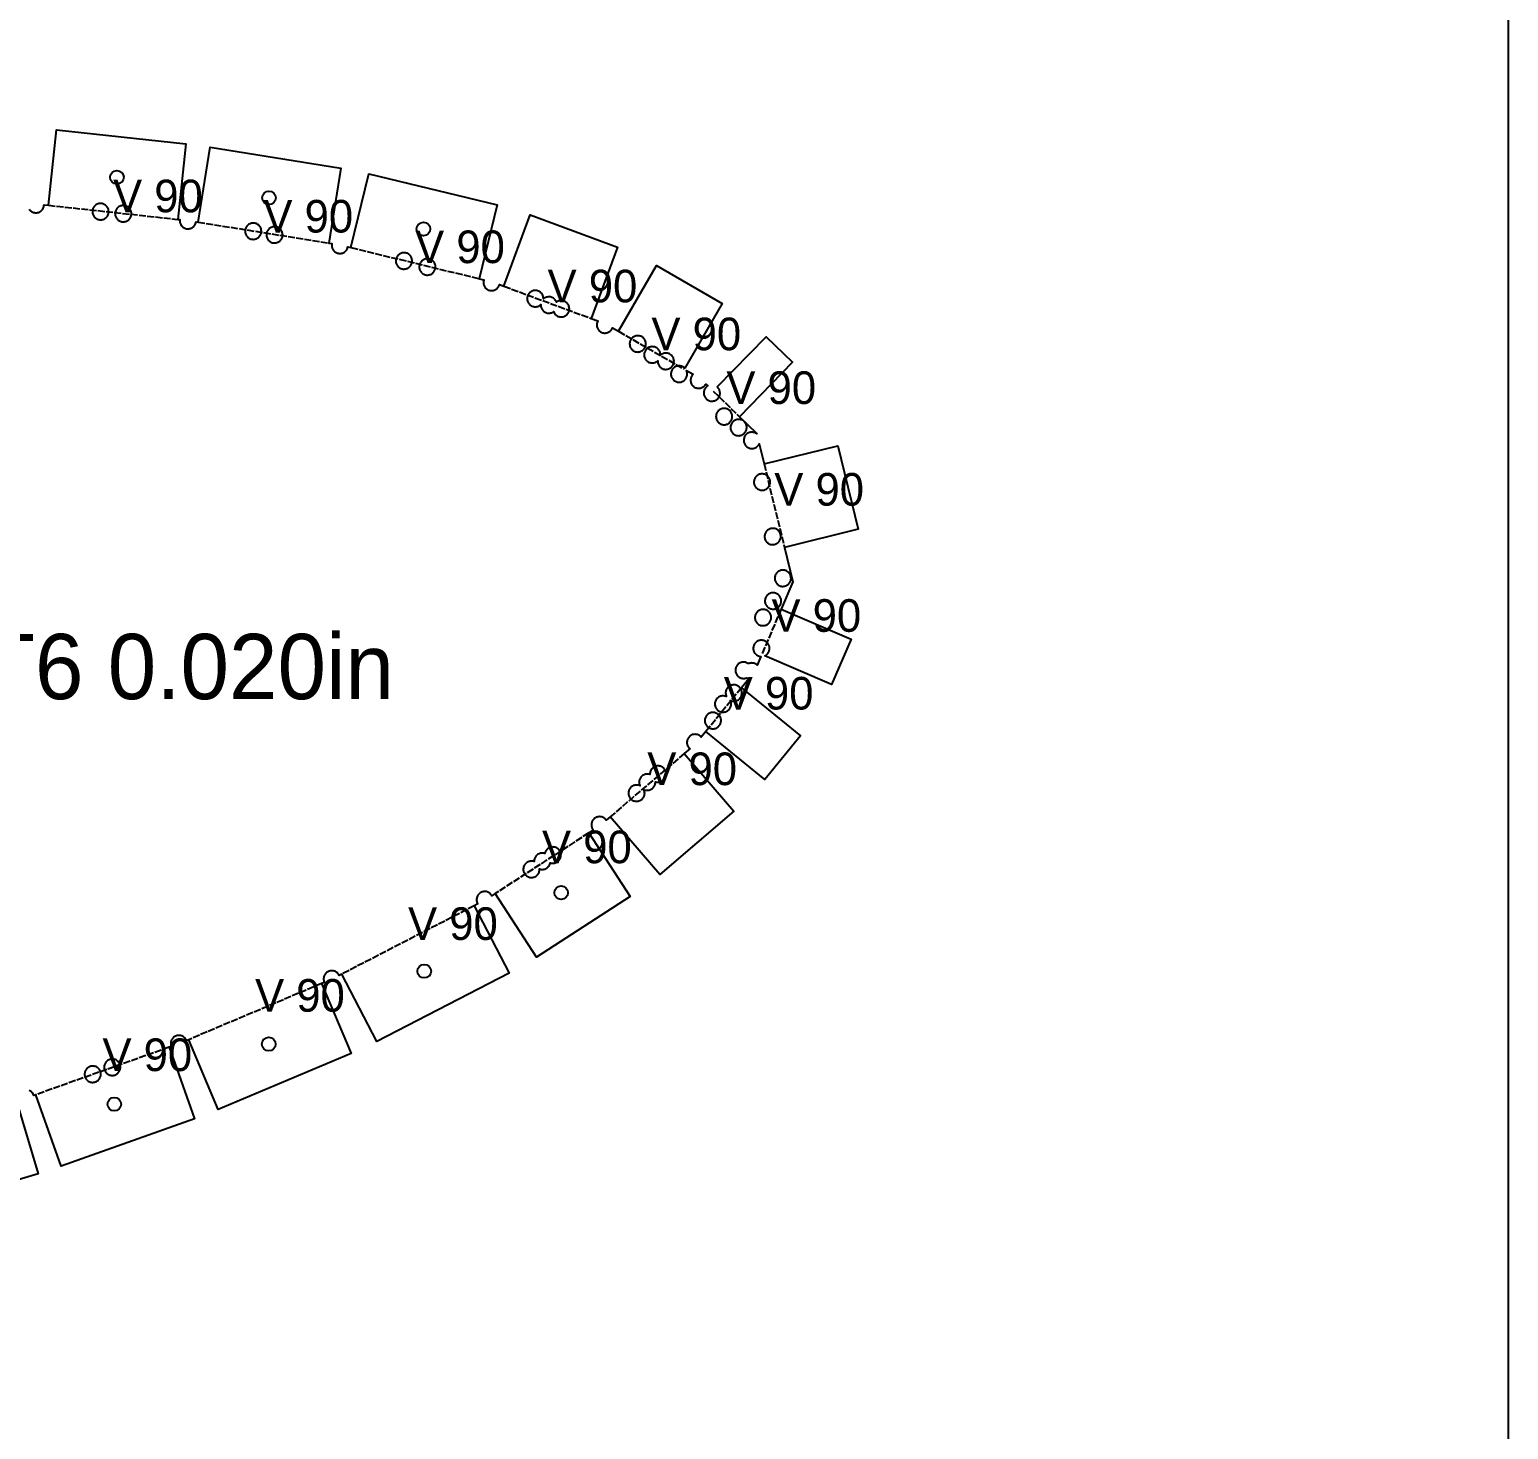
# Model space of a CAD drawing. Header units: millimetres. Extents: x 0 to 2467, y 0 to 1219.
# Drawn here: x 2166 to 2438, y 704 to 961.5 of the extents above; entities that cross this region are included whole.
import ezdxf

# ---------------------------------------------------------------- set-up
doc = ezdxf.new("R2010")
doc.units = ezdxf.units.MM
doc.linetypes.add('DASHED', pattern=[1.524, 1.27, -0.254])
for name, color, linetype in [('CUT', 7, 'CONTINUOUS'), ('ETCH', 8, 'CONTINUOUS'), ('HOLE', 6, 'CONTINUOUS'), ('VALLEY', 1, 'DASHED')]:
    doc.layers.add(name, color=color, linetype=linetype)

msp = doc.modelspace()

# ---------------------------------------------------------------- linework, layer by layer
at = {"layer": 'CUT'}
for points in [[(2165.91, 928.45), (2166, 928.34), (2166.1, 928.23), (2166.21, 928.13), (2166.33, 928.05), (2166.46, 927.97), (2166.6, 927.91), (2166.73, 927.86), (2166.88, 927.83), (2167.02, 927.81), (2167.17, 927.81), (2167.32, 927.81), (2167.46, 927.84), (2167.61, 927.88), (2167.74, 927.93), (2167.88, 927.99), (2168, 928.07), (2168.12, 928.16), (2168.23, 928.26), (2168.32, 928.37), (2168.41, 928.49), (2168.48, 928.62), (2168.54, 928.75), (2168.59, 928.89), (2168.63, 929.03), (2168.64, 929.18), (2168.65, 929.27), (2169.46, 929.18), (2170.96, 943.07), (2194.76, 940.48), (2193.25, 926.59), (2193.64, 926.55), (2193.62, 926.47), (2193.62, 926.32), (2193.63, 926.18), (2193.65, 926.03), (2193.69, 925.89), (2193.74, 925.75), (2193.81, 925.62), (2193.88, 925.49), (2193.97, 925.38), (2194.07, 925.27), (2194.18, 925.17), (2194.3, 925.08), (2194.43, 925.01), (2194.56, 924.95), (2194.7, 924.9), (2194.85, 924.87), (2194.99, 924.85), (2195.14, 924.84), (2195.29, 924.85), (2195.43, 924.88), (2195.57, 924.91), (2195.71, 924.97), (2195.84, 925.03), (2195.97, 925.11), (2196.09, 925.2), (2196.19, 925.3), (2196.29, 925.41), (2196.38, 925.53), (2196.45, 925.65), (2196.51, 925.79), (2196.56, 925.93), (2196.59, 926.07), (2196.61, 926.15), (2196.99, 926.09), (2199.21, 939.89), (2223.23, 936.02), (2221.01, 922.23), (2221.6, 922.13), (2221.59, 922.09), (2221.57, 921.94), (2221.56, 921.79), (2221.57, 921.65), (2221.6, 921.5), (2221.63, 921.36), (2221.68, 921.22), (2221.75, 921.09), (2221.83, 920.96), (2221.92, 920.85), (2222.02, 920.74), (2222.13, 920.64), (2222.25, 920.55), (2222.37, 920.48), (2222.51, 920.42), (2222.65, 920.37), (2222.79, 920.34), (2222.94, 920.32), (2223.08, 920.31), (2223.23, 920.32), (2223.38, 920.35), (2223.52, 920.38), (2223.66, 920.44), (2223.79, 920.5), (2223.91, 920.58), (2224.03, 920.67), (2224.14, 920.77), (2224.23, 920.88), (2224.32, 921), (2224.39, 921.12), (2224.46, 921.26), (2224.5, 921.4), (2224.54, 921.54), (2225.11, 921.4), (2228.41, 934.98), (2252, 929.25), (2248.71, 915.67), (2249.55, 915.47), (2249.53, 915.4), (2249.49, 915.25), (2249.47, 915.11), (2249.47, 914.96), (2249.48, 914.81), (2249.5, 914.67), (2249.54, 914.53), (2249.59, 914.39), (2249.65, 914.26), (2249.73, 914.13), (2249.82, 914.01), (2249.92, 913.91), (2250.03, 913.81), (2250.15, 913.72), (2250.28, 913.65), (2250.41, 913.59), (2250.55, 913.54), (2250.69, 913.51), (2250.84, 913.49), (2250.99, 913.48), (2251.13, 913.49), (2251.28, 913.51), (2251.42, 913.55), (2251.56, 913.6), (2251.69, 913.67), (2251.82, 913.75), (2251.93, 913.83), (2252.04, 913.94), (2252.14, 914.05), (2252.23, 914.17), (2252.3, 914.29), (2252.36, 914.43), (2252.41, 914.57), (2252.41, 914.59), (2253.23, 914.29), (2258.06, 927.4), (2274.15, 921.46), (2269.31, 908.36), (2270.52, 907.91), (2270.49, 907.87), (2270.43, 907.73), (2270.38, 907.59), (2270.35, 907.45), (2270.33, 907.3), (2270.32, 907.16), (2270.33, 907.01), (2270.36, 906.87), (2270.39, 906.72), (2270.45, 906.58), (2270.51, 906.45), (2270.59, 906.33), (2270.68, 906.21), (2270.78, 906.1), (2270.89, 906.01), (2271.01, 905.92), (2271.13, 905.85), (2271.27, 905.78), (2271.41, 905.74), (2271.55, 905.7), (2271.7, 905.68), (2271.84, 905.68), (2271.99, 905.69), (2272.14, 905.71), (2272.28, 905.75), (2272.42, 905.8), (2272.55, 905.87), (2272.67, 905.94), (2272.79, 906.03), (2272.9, 906.13), (2273, 906.24), (2273.08, 906.36), (2273.16, 906.49), (2273.22, 906.62), (2273.22, 906.64), (2274.33, 906), (2281.32, 918.1), (2293.39, 911.13), (2286.51, 899.21), (2286.51, 899.21), (2286.4, 899.31), (2286.28, 899.39), (2286.15, 899.47), (2286.01, 899.53), (2285.88, 899.58), (2285.73, 899.61), (2285.59, 899.63), (2285.44, 899.64), (2285.29, 899.63), (2285.15, 899.6), (2285, 899.57), (2284.87, 899.51), (2284.73, 899.45), (2284.61, 899.37), (2284.49, 899.28), (2284.38, 899.18), (2284.29, 899.07), (2284.2, 898.95), (2284.13, 898.82), (2284.07, 898.69), (2284.02, 898.55), (2283.98, 898.41), (2283.97, 898.26), (2283.96, 898.12), (2283.97, 897.97), (2283.99, 897.82), (2284.03, 897.68), (2284.08, 897.54), (2284.15, 897.41), (2284.22, 897.29), (2284.31, 897.17), (2284.41, 897.06), (2284.52, 896.96), (2284.64, 896.88), (2284.77, 896.8), (2284.91, 896.74), (2285.04, 896.69), (2285.19, 896.66), (2285.33, 896.64), (2285.48, 896.64), (2285.63, 896.65), (2285.77, 896.67), (2285.92, 896.71), (2286.05, 896.76), (2286.19, 896.82), (2286.31, 896.9), (2286.43, 896.99), (2286.54, 897.09), (2286.63, 897.2), (2286.72, 897.32), (2286.79, 897.45), (2286.85, 897.58), (2286.9, 897.72), (2286.93, 897.86), (2286.95, 898.01), (2286.96, 898.16), (2286.95, 898.3), (2286.93, 898.45), (2286.89, 898.59), (2286.84, 898.73), (2286.81, 898.79), (2288.02, 898.09), (2287.99, 898.06), (2287.89, 897.95), (2287.81, 897.83), (2287.73, 897.7), (2287.67, 897.57), (2287.62, 897.43), (2287.59, 897.28), (2287.57, 897.14), (2287.56, 896.99), (2287.57, 896.85), (2287.6, 896.7), (2287.63, 896.56), (2287.69, 896.42), (2287.75, 896.29), (2287.83, 896.16), (2287.92, 896.05), (2288.02, 895.94), (2288.13, 895.84), (2288.25, 895.75), (2288.38, 895.68), (2288.51, 895.62), (2288.65, 895.57), (2288.79, 895.54), (2288.94, 895.52), (2289.09, 895.51), (2289.23, 895.52), (2289.38, 895.55), (2289.52, 895.58), (2289.66, 895.64), (2289.79, 895.7), (2289.91, 895.78), (2290.03, 895.87), (2290.14, 895.97), (2290.24, 896.08), (2290.32, 896.2), (2290.38, 896.3), (2290.75, 895.95), (2290.64, 895.88), (2290.53, 895.8), (2290.42, 895.7), (2290.32, 895.58), (2290.24, 895.47), (2290.16, 895.34), (2290.1, 895.2), (2290.05, 895.06), (2290.02, 894.92), (2290, 894.78), (2289.99, 894.63), (2290, 894.48), (2290.03, 894.34), (2290.07, 894.19), (2290.12, 894.06), (2290.18, 893.92), (2290.26, 893.8), (2290.35, 893.68), (2290.45, 893.57), (2290.56, 893.48), (2290.68, 893.39), (2290.81, 893.32), (2290.94, 893.26), (2291.08, 893.21), (2291.22, 893.17), (2291.37, 893.15), (2291.52, 893.15), (2291.66, 893.16), (2291.81, 893.18), (2291.95, 893.22), (2292.09, 893.27), (2292.22, 893.34), (2292.34, 893.41), (2292.46, 893.5), (2292.57, 893.6), (2292.67, 893.71), (2292.75, 893.83), (2292.83, 893.96), (2292.89, 894.09), (2292.94, 894.23), (2292.97, 894.38), (2292.99, 894.52), (2292.99, 894.67), (2292.98, 894.82), (2292.96, 894.96), (2292.92, 895.1), (2292.87, 895.24), (2292.81, 895.37), (2292.73, 895.5), (2292.64, 895.62), (2292.54, 895.72), (2292.48, 895.77), (2301.47, 905.01), (2306.33, 900.29), (2296.59, 890.27), (2299.71, 887.24), (2299.73, 887.14), (2299.65, 887.2), (2299.53, 887.27), (2299.39, 887.33), (2299.25, 887.38), (2299.11, 887.41), (2298.96, 887.43), (2298.82, 887.44), (2298.67, 887.43), (2298.53, 887.4), (2298.38, 887.37), (2298.24, 887.31), (2298.11, 887.25), (2297.99, 887.17), (2297.87, 887.08), (2297.76, 886.98), (2297.67, 886.87), (2297.58, 886.75), (2297.51, 886.63), (2297.44, 886.49), (2297.4, 886.35), (2297.36, 886.21), (2297.34, 886.06), (2297.34, 885.92), (2297.35, 885.77), (2297.37, 885.62), (2297.41, 885.48), (2297.46, 885.34), (2297.53, 885.21), (2297.6, 885.09), (2297.69, 884.97), (2297.79, 884.86), (2297.9, 884.76), (2298.02, 884.68), (2298.15, 884.6), (2298.28, 884.54), (2298.42, 884.5), (2298.57, 884.46), (2298.71, 884.44), (2298.86, 884.44), (2299.01, 884.45), (2299.15, 884.47), (2299.29, 884.51), (2299.43, 884.56), (2299.56, 884.62), (2299.69, 884.7), (2299.81, 884.79), (2299.91, 884.89), (2300.01, 885), (2300.1, 885.12), (2300.17, 885.25), (2300.19, 885.28), (2301.09, 881.6), (2314.66, 884.93), (2318.42, 869.58), (2304.85, 866.25), (2306.41, 859.91), (2304.25, 854.91), (2317.09, 849.38), (2313.48, 841.01), (2301.2, 846.3), (2301.33, 846.36), (2301.45, 846.44), (2301.57, 846.53), (2301.68, 846.63), (2301.77, 846.74), (2301.86, 846.86), (2301.93, 846.98), (2302, 847.12), (2302.04, 847.26), (2302.08, 847.4), (2302.1, 847.55), (2302.1, 847.69), (2302.09, 847.84), (2302.07, 847.99), (2302.03, 848.13), (2301.98, 848.27), (2301.91, 848.4), (2301.84, 848.52), (2301.75, 848.64), (2301.65, 848.75), (2301.54, 848.84), (2301.42, 848.93), (2301.29, 849), (2301.16, 849.07), (2301.02, 849.11), (2300.87, 849.15), (2300.73, 849.17), (2300.58, 849.17), (2300.43, 849.16), (2300.29, 849.14), (2300.15, 849.1), (2300.01, 849.05), (2299.88, 848.99), (2299.75, 848.91), (2299.63, 848.82), (2299.53, 848.72), (2299.43, 848.61), (2299.34, 848.49), (2299.27, 848.36), (2299.21, 848.23), (2299.16, 848.09), (2299.13, 847.94), (2299.11, 847.8), (2299.1, 847.65), (2299.11, 847.5), (2299.13, 847.36), (2299.17, 847.22), (2299.22, 847.08), (2299.29, 846.95), (2299.37, 846.82), (2299.46, 846.7), (2299.56, 846.6), (2299.67, 846.5), (2299.79, 846.41), (2299.91, 846.34), (2300.05, 846.28), (2300.19, 846.23), (2300.33, 846.2), (2300.48, 846.18), (2300.5, 846.18), (2299.81, 844.59), (2299.74, 844.66), (2299.62, 844.74), (2299.49, 844.82), (2299.35, 844.88), (2299.22, 844.93), (2299.07, 844.96), (2298.93, 844.98), (2298.78, 844.99), (2298.63, 844.98), (2298.49, 844.95), (2298.34, 844.92), (2298.21, 844.86), (2298.2, 844.86), (2298.13, 844.91), (2298.01, 844.98), (2297.87, 845.04), (2297.73, 845.09), (2297.59, 845.13), (2297.44, 845.14), (2297.3, 845.15), (2297.15, 845.14), (2297.01, 845.12), (2296.86, 845.08), (2296.72, 845.03), (2296.59, 844.96), (2296.47, 844.89), (2296.35, 844.8), (2296.24, 844.7), (2296.15, 844.59), (2296.06, 844.47), (2295.99, 844.34), (2295.92, 844.2), (2295.88, 844.07), (2295.84, 843.92), (2295.82, 843.78), (2295.82, 843.63), (2295.83, 843.48), (2295.85, 843.34), (2295.89, 843.19), (2295.94, 843.06), (2296.01, 842.92), (2296.08, 842.8), (2296.17, 842.68), (2296.27, 842.57), (2296.38, 842.48), (2296.5, 842.39), (2296.63, 842.32), (2296.76, 842.26), (2296.9, 842.21), (2297.05, 842.18), (2297.19, 842.16), (2297.34, 842.15), (2297.49, 842.16), (2297.63, 842.18), (2297.77, 842.22), (2297.91, 842.27), (2297.92, 842.28), (2297.98, 842.23), (2298.11, 842.15), (2298.25, 842.09), (2298.29, 842.08), (2296.95, 840.44), (2307.77, 831.6), (2301.2, 823.56), (2290.38, 832.39), (2289.53, 831.35), (2289.45, 831.44), (2289.34, 831.54), (2289.22, 831.63), (2289.09, 831.7), (2288.96, 831.76), (2288.82, 831.81), (2288.67, 831.84), (2288.53, 831.86), (2288.38, 831.87), (2288.23, 831.86), (2288.09, 831.84), (2287.95, 831.8), (2287.81, 831.75), (2287.68, 831.68), (2287.55, 831.6), (2287.43, 831.52), (2287.33, 831.41), (2287.23, 831.3), (2287.14, 831.18), (2287.07, 831.06), (2287.01, 830.92), (2286.96, 830.78), (2286.93, 830.64), (2286.91, 830.5), (2286.9, 830.35), (2286.91, 830.2), (2286.94, 830.06), (2286.97, 829.91), (2287.02, 829.78), (2287.09, 829.64), (2287.17, 829.52), (2287.26, 829.4), (2287.36, 829.29), (2287.44, 829.22), (2286.42, 828.34), (2295.5, 817.72), (2281.89, 806.09), (2272.81, 816.7), (2272.06, 816.06), (2272.06, 816.07), (2271.97, 816.19), (2271.87, 816.29), (2271.76, 816.39), (2271.64, 816.48), (2271.51, 816.55), (2271.38, 816.61), (2271.24, 816.66), (2271.09, 816.69), (2270.95, 816.71), (2270.8, 816.72), (2270.65, 816.71), (2270.51, 816.69), (2270.37, 816.65), (2270.23, 816.6), (2270.1, 816.53), (2269.97, 816.45), (2269.85, 816.37), (2269.75, 816.27), (2269.65, 816.15), (2269.56, 816.04), (2269.49, 815.91), (2269.43, 815.77), (2269.38, 815.63), (2269.35, 815.49), (2269.33, 815.35), (2269.32, 815.2), (2269.33, 815.05), (2269.35, 814.91), (2269.39, 814.76), (2269.44, 814.63), (2269.51, 814.49), (2269.59, 814.37), (2269.66, 814.27), (2268.83, 813.73), (2276.44, 802.02), (2259.26, 790.86), (2251.65, 802.57), (2251.03, 802.17), (2251.02, 802.17), (2250.95, 802.3), (2250.86, 802.41), (2250.76, 802.52), (2250.65, 802.62), (2250.53, 802.71), (2250.4, 802.78), (2250.27, 802.84), (2250.13, 802.89), (2249.98, 802.92), (2249.84, 802.94), (2249.69, 802.95), (2249.54, 802.94), (2249.4, 802.91), (2249.26, 802.88), (2249.12, 802.82), (2248.99, 802.76), (2248.86, 802.68), (2248.74, 802.59), (2248.64, 802.49), (2248.54, 802.38), (2248.45, 802.26), (2248.38, 802.14), (2248.32, 802), (2248.27, 801.86), (2248.24, 801.72), (2248.22, 801.57), (2248.21, 801.43), (2248.22, 801.28), (2248.24, 801.13), (2248.28, 800.99), (2248.33, 800.85), (2248.4, 800.72), (2248.44, 800.66), (2247.77, 800.32), (2254.18, 787.91), (2229.86, 775.35), (2223.45, 787.76), (2222.94, 787.5), (2222.89, 787.61), (2222.81, 787.73), (2222.72, 787.85), (2222.62, 787.96), (2222.51, 788.06), (2222.39, 788.14), (2222.26, 788.22), (2222.13, 788.28), (2221.99, 788.32), (2221.85, 788.36), (2221.7, 788.38), (2221.55, 788.38), (2221.41, 788.37), (2221.26, 788.35), (2221.12, 788.31), (2220.98, 788.26), (2220.85, 788.2), (2220.72, 788.12), (2220.61, 788.03), (2220.5, 787.93), (2220.4, 787.82), (2220.31, 787.7), (2220.24, 787.57), (2220.18, 787.44), (2220.13, 787.3), (2220.1, 787.16), (2220.08, 787.01), (2220.07, 786.86), (2220.08, 786.72), (2220.11, 786.57), (2220.14, 786.43), (2220.2, 786.29), (2220.23, 786.23), (2219.69, 786), (2225.13, 773.13), (2200.69, 762.82), (2195.26, 775.69), (2194.86, 775.52), (2194.83, 775.58), (2194.77, 775.71), (2194.69, 775.84), (2194.6, 775.95), (2194.5, 776.06), (2194.39, 776.16), (2194.27, 776.25), (2194.15, 776.32), (2194.01, 776.38), (2193.87, 776.43), (2193.73, 776.46), (2193.58, 776.48), (2193.44, 776.49), (2193.29, 776.48), (2193.14, 776.45), (2193, 776.42), (2192.86, 776.36), (2192.86, 776.36), (2192.73, 776.3), (2192.61, 776.22), (2192.49, 776.13), (2192.38, 776.03), (2192.28, 775.92), (2192.2, 775.8), (2192.12, 775.68), (2192.06, 775.54), (2192.02, 775.4), (2191.98, 775.26), (2191.96, 775.11), (2191.96, 774.97), (2191.97, 774.82), (2191.99, 774.67), (2192.03, 774.53), (2192.06, 774.43), (2191.66, 774.29), (2196.34, 761.13), (2171.83, 752.4), (2167.14, 765.56), (2166.78, 765.43), (2166.73, 765.57), (2166.66, 765.7), (2166.59, 765.83), (2166.5, 765.94), (2166.4, 766.05), (2166.29, 766.15), (2166.17, 766.23), (2166.04, 766.31), (2165.91, 766.37)], [(2163.56, 764.39), (2167.56, 751), (2136.03, 741.58)]]:
    msp.add_lwpolyline(points, dxfattribs=at)
for points in [[(2179.77, 926.7), (2179.9, 926.78), (2180.02, 926.87), (2180.12, 926.97), (2180.22, 927.08), (2180.31, 927.2), (2180.38, 927.32), (2180.44, 927.46), (2180.49, 927.6), (2180.52, 927.74), (2180.54, 927.89), (2180.55, 928.03), (2180.54, 928.18), (2180.52, 928.33), (2180.48, 928.47), (2180.43, 928.61), (2180.36, 928.74), (2180.28, 928.86), (2180.19, 928.98), (2180.09, 929.09), (2179.98, 929.19), (2179.86, 929.27), (2179.74, 929.35), (2179.6, 929.41), (2179.46, 929.45), (2179.32, 929.49), (2179.17, 929.51), (2179.03, 929.51), (2178.88, 929.5), (2178.74, 929.48), (2178.59, 929.44), (2178.45, 929.39), (2178.32, 929.33), (2178.2, 929.25), (2178.08, 929.16), (2177.97, 929.06), (2177.88, 928.95), (2177.79, 928.83), (2177.72, 928.7), (2177.65, 928.57), (2177.61, 928.43), (2177.57, 928.28), (2177.55, 928.14), (2177.55, 927.99), (2177.56, 927.84), (2177.58, 927.7), (2177.62, 927.56), (2177.67, 927.42), (2177.74, 927.29), (2177.81, 927.16), (2177.9, 927.04), (2178, 926.94), (2178.11, 926.84), (2178.23, 926.75), (2178.36, 926.68), (2178.49, 926.62), (2178.63, 926.57), (2178.78, 926.54), (2178.92, 926.52), (2179.07, 926.51), (2179.22, 926.52), (2179.36, 926.55), (2179.5, 926.58), (2179.64, 926.63), (2179.77, 926.7)], [(2184.39, 926.7), (2184.48, 926.82), (2184.55, 926.95), (2184.61, 927.08), (2184.66, 927.22), (2184.7, 927.36), (2184.72, 927.51), (2184.72, 927.66), (2184.71, 927.8), (2184.69, 927.95), (2184.65, 928.09), (2184.6, 928.23), (2184.53, 928.36), (2184.46, 928.49), (2184.37, 928.6), (2184.27, 928.71), (2184.16, 928.81), (2184.04, 928.89), (2183.91, 928.97), (2183.78, 929.03), (2183.64, 929.08), (2183.49, 929.11), (2183.35, 929.13), (2183.2, 929.14), (2183.05, 929.13), (2182.91, 929.1), (2182.77, 929.07), (2182.63, 929.01), (2182.5, 928.95), (2182.37, 928.87), (2182.25, 928.78), (2182.15, 928.68), (2182.05, 928.57), (2181.96, 928.45), (2181.89, 928.32), (2181.83, 928.19), (2181.78, 928.05), (2181.75, 927.91), (2181.73, 927.76), (2181.72, 927.62), (2181.73, 927.47), (2181.75, 927.32), (2181.79, 927.18), (2181.84, 927.04), (2181.91, 926.91), (2181.99, 926.79), (2182.08, 926.67), (2182.18, 926.56), (2182.29, 926.46), (2182.41, 926.38), (2182.53, 926.3), (2182.67, 926.24), (2182.81, 926.19), (2182.95, 926.16), (2183.1, 926.14), (2183.24, 926.14), (2183.39, 926.15), (2183.53, 926.17), (2183.68, 926.21), (2183.81, 926.26), (2183.95, 926.32), (2184.07, 926.4), (2184.19, 926.49), (2184.3, 926.59), (2184.39, 926.7)], [(2208.1, 923.26), (2208.21, 923.36), (2208.31, 923.48), (2208.39, 923.59), (2208.47, 923.72), (2208.53, 923.86), (2208.57, 924), (2208.61, 924.14), (2208.63, 924.28), (2208.63, 924.43), (2208.62, 924.58), (2208.6, 924.72), (2208.56, 924.87), (2208.51, 925), (2208.45, 925.14), (2208.37, 925.26), (2208.28, 925.38), (2208.18, 925.49), (2208.07, 925.58), (2207.95, 925.67), (2207.82, 925.74), (2207.69, 925.8), (2207.55, 925.85), (2207.41, 925.89), (2207.26, 925.91), (2207.11, 925.91), (2206.97, 925.9), (2206.82, 925.88), (2206.68, 925.84), (2206.54, 925.79), (2206.41, 925.72), (2206.28, 925.65), (2206.17, 925.56), (2206.06, 925.46), (2205.96, 925.35), (2205.87, 925.23), (2205.8, 925.1), (2205.74, 924.97), (2205.69, 924.83), (2205.66, 924.68), (2205.64, 924.54), (2205.63, 924.39), (2205.64, 924.24), (2205.67, 924.1), (2205.7, 923.96), (2205.76, 923.82), (2205.82, 923.69), (2205.9, 923.56), (2205.99, 923.44), (2206.09, 923.34), (2206.2, 923.24), (2206.32, 923.15), (2206.44, 923.08), (2206.58, 923.02), (2206.72, 922.97), (2206.86, 922.94), (2207.01, 922.92), (2207.15, 922.91), (2207.3, 922.92), (2207.45, 922.94), (2207.59, 922.98), (2207.73, 923.03), (2207.86, 923.1), (2207.98, 923.18), (2208.1, 923.26)], [(2212.44, 923.19), (2212.49, 923.33), (2212.52, 923.47), (2212.54, 923.62), (2212.55, 923.77), (2212.54, 923.91), (2212.52, 924.06), (2212.48, 924.2), (2212.43, 924.34), (2212.36, 924.47), (2212.28, 924.6), (2212.19, 924.71), (2212.09, 924.82), (2211.98, 924.92), (2211.86, 925), (2211.74, 925.08), (2211.6, 925.14), (2211.46, 925.19), (2211.32, 925.22), (2211.17, 925.24), (2211.03, 925.25), (2210.88, 925.24), (2210.74, 925.21), (2210.59, 925.18), (2210.45, 925.12), (2210.32, 925.06), (2210.2, 924.98), (2210.08, 924.89), (2209.97, 924.79), (2209.88, 924.68), (2209.79, 924.56), (2209.72, 924.43), (2209.65, 924.3), (2209.61, 924.16), (2209.57, 924.02), (2209.55, 923.87), (2209.55, 923.73), (2209.56, 923.58), (2209.58, 923.43), (2209.62, 923.29), (2209.67, 923.15), (2209.74, 923.02), (2209.81, 922.9), (2209.9, 922.78), (2210, 922.67), (2210.11, 922.57), (2210.23, 922.49), (2210.36, 922.41), (2210.49, 922.35), (2210.63, 922.3), (2210.78, 922.27), (2210.92, 922.25), (2211.07, 922.25), (2211.22, 922.26), (2211.36, 922.28), (2211.5, 922.32), (2211.64, 922.37), (2211.77, 922.43), (2211.9, 922.51), (2212.02, 922.6), (2212.12, 922.7), (2212.22, 922.81), (2212.31, 922.93), (2212.38, 923.06), (2212.44, 923.19)], [(2236.12, 918.13), (2236.19, 918.26), (2236.25, 918.39), (2236.3, 918.53), (2236.34, 918.68), (2236.36, 918.82), (2236.36, 918.97), (2236.35, 919.12), (2236.33, 919.26), (2236.29, 919.4), (2236.24, 919.54), (2236.17, 919.67), (2236.1, 919.8), (2236.01, 919.92), (2235.91, 920.02), (2235.8, 920.12), (2235.68, 920.21), (2235.55, 920.28), (2235.42, 920.34), (2235.28, 920.39), (2235.13, 920.42), (2234.99, 920.44), (2234.84, 920.45), (2234.69, 920.44), (2234.55, 920.41), (2234.41, 920.38), (2234.27, 920.33), (2234.14, 920.26), (2234.01, 920.18), (2233.89, 920.09), (2233.79, 919.99), (2233.69, 919.88), (2233.6, 919.76), (2233.53, 919.64), (2233.47, 919.5), (2233.42, 919.36), (2233.39, 919.22), (2233.37, 919.07), (2233.36, 918.93), (2233.37, 918.78), (2233.39, 918.63), (2233.43, 918.49), (2233.48, 918.35), (2233.55, 918.22), (2233.63, 918.1), (2233.71, 917.98), (2233.81, 917.87), (2233.93, 917.78), (2234.04, 917.69), (2234.17, 917.62), (2234.31, 917.55), (2234.45, 917.51), (2234.59, 917.47), (2234.73, 917.45), (2234.88, 917.45), (2235.03, 917.46), (2235.17, 917.48), (2235.32, 917.52), (2235.45, 917.57), (2235.59, 917.63), (2235.71, 917.71), (2235.83, 917.8), (2235.94, 917.9), (2236.03, 918.01), (2236.12, 918.13)], [(2240.66, 917.72), (2240.67, 917.87), (2240.66, 918.01), (2240.63, 918.16), (2240.6, 918.3), (2240.55, 918.44), (2240.48, 918.57), (2240.4, 918.7), (2240.31, 918.81), (2240.21, 918.92), (2240.1, 919.02), (2239.98, 919.11), (2239.86, 919.18), (2239.72, 919.24), (2239.58, 919.29), (2239.44, 919.32), (2239.29, 919.34), (2239.15, 919.35), (2239, 919.34), (2238.85, 919.31), (2238.71, 919.28), (2238.57, 919.22), (2238.44, 919.16), (2238.32, 919.08), (2238.2, 918.99), (2238.09, 918.89), (2237.99, 918.78), (2237.91, 918.66), (2237.84, 918.54), (2237.77, 918.4), (2237.73, 918.26), (2237.69, 918.12), (2237.67, 917.97), (2237.67, 917.83), (2237.68, 917.68), (2237.7, 917.53), (2237.74, 917.39), (2237.79, 917.25), (2237.85, 917.12), (2237.93, 917), (2238.02, 916.88), (2238.12, 916.77), (2238.23, 916.67), (2238.35, 916.59), (2238.48, 916.51), (2238.61, 916.45), (2238.75, 916.41), (2238.9, 916.37), (2239.04, 916.35), (2239.19, 916.35), (2239.34, 916.36), (2239.48, 916.38), (2239.62, 916.42), (2239.76, 916.47), (2239.89, 916.53), (2240.02, 916.61), (2240.14, 916.7), (2240.24, 916.8), (2240.34, 916.91), (2240.43, 917.03), (2240.5, 917.16), (2240.56, 917.29), (2240.61, 917.43), (2240.64, 917.57), (2240.66, 917.72)], [(2264.33, 911.54), (2264.19, 911.59), (2264.05, 911.62), (2263.9, 911.64), (2263.76, 911.65), (2263.61, 911.64), (2263.47, 911.61), (2263.32, 911.58), (2263.19, 911.52), (2263.05, 911.46), (2262.93, 911.38), (2262.92, 911.37), (2262.9, 911.43), (2262.83, 911.56), (2262.75, 911.69), (2262.67, 911.8), (2262.57, 911.91), (2262.45, 912.01), (2262.34, 912.09), (2262.21, 912.17), (2262.07, 912.23), (2261.93, 912.28), (2261.79, 912.31), (2261.65, 912.33), (2261.5, 912.34), (2261.35, 912.33), (2261.21, 912.3), (2261.06, 912.26), (2260.93, 912.21), (2260.79, 912.15), (2260.67, 912.07), (2260.55, 911.98), (2260.51, 911.94), (2260.51, 912.03), (2260.5, 912.18), (2260.48, 912.33), (2260.44, 912.47), (2260.39, 912.61), (2260.32, 912.74), (2260.25, 912.86), (2260.16, 912.98), (2260.06, 913.09), (2259.95, 913.19), (2259.83, 913.27), (2259.7, 913.35), (2259.57, 913.41), (2259.43, 913.45), (2259.28, 913.49), (2259.14, 913.51), (2258.99, 913.51), (2258.84, 913.5), (2258.7, 913.48), (2258.56, 913.44), (2258.42, 913.39), (2258.29, 913.33), (2258.16, 913.25), (2258.04, 913.16), (2257.94, 913.06), (2257.84, 912.95), (2257.75, 912.83), (2257.68, 912.7), (2257.62, 912.57), (2257.57, 912.43), (2257.54, 912.28), (2257.52, 912.14), (2257.51, 911.99), (2257.52, 911.84), (2257.54, 911.7), (2257.58, 911.56), (2257.63, 911.42), (2257.7, 911.29), (2257.78, 911.16), (2257.86, 911.04), (2257.97, 910.94), (2258.08, 910.84), (2258.19, 910.75), (2258.32, 910.68), (2258.46, 910.62), (2258.6, 910.57), (2258.74, 910.54), (2258.88, 910.52), (2259.03, 910.51), (2259.18, 910.52), (2259.32, 910.55), (2259.47, 910.58), (2259.6, 910.63), (2259.74, 910.7), (2259.86, 910.78), (2259.98, 910.87), (2260.02, 910.91), (2260.02, 910.81), (2260.03, 910.67), (2260.05, 910.52), (2260.09, 910.38), (2260.14, 910.24), (2260.21, 910.11), (2260.28, 909.98), (2260.37, 909.87), (2260.47, 909.76), (2260.58, 909.66), (2260.7, 909.58), (2260.83, 909.5), (2260.96, 909.44), (2261.1, 909.39), (2261.25, 909.36), (2261.39, 909.34), (2261.54, 909.34), (2261.69, 909.34), (2261.83, 909.37), (2261.97, 909.41), (2262.11, 909.46), (2262.24, 909.52), (2262.37, 909.6), (2262.38, 909.61), (2262.4, 909.55), (2262.47, 909.42), (2262.54, 909.3), (2262.63, 909.18), (2262.73, 909.07), (2262.84, 908.97), (2262.96, 908.89), (2263.09, 908.81), (2263.22, 908.75), (2263.36, 908.71), (2263.51, 908.67), (2263.65, 908.65), (2263.8, 908.65), (2263.95, 908.66), (2264.09, 908.68), (2264.23, 908.72), (2264.37, 908.77), (2264.5, 908.83), (2264.63, 908.91), (2264.75, 909), (2264.85, 909.1), (2264.95, 909.21), (2265.04, 909.33), (2265.11, 909.46), (2265.17, 909.59), (2265.22, 909.73), (2265.25, 909.87), (2265.27, 910.02), (2265.28, 910.17), (2265.27, 910.31), (2265.25, 910.46), (2265.21, 910.6), (2265.16, 910.74), (2265.09, 910.87), (2265.01, 911), (2264.92, 911.11), (2264.82, 911.22), (2264.71, 911.32), (2264.59, 911.41), (2264.47, 911.48), (2264.33, 911.54)], [(2279.32, 904), (2279.29, 904.15), (2279.23, 904.29), (2279.17, 904.42), (2279.09, 904.54), (2279, 904.66), (2278.9, 904.77), (2278.79, 904.86), (2278.67, 904.95), (2278.55, 905.02), (2278.41, 905.09), (2278.27, 905.13), (2278.13, 905.17), (2277.98, 905.19), (2277.84, 905.19), (2277.69, 905.18), (2277.54, 905.16), (2277.4, 905.12), (2277.26, 905.07), (2277.13, 905), (2277.01, 904.93), (2276.89, 904.84), (2276.78, 904.74), (2276.68, 904.63), (2276.6, 904.51), (2276.52, 904.38), (2276.46, 904.25), (2276.42, 904.11), (2276.38, 903.96), (2276.36, 903.82), (2276.36, 903.67), (2276.37, 903.52), (2276.39, 903.38), (2276.43, 903.24), (2276.48, 903.1), (2276.54, 902.97), (2276.62, 902.84), (2276.71, 902.72), (2276.81, 902.62), (2276.92, 902.52), (2277.04, 902.43), (2277.17, 902.36), (2277.3, 902.3), (2277.44, 902.25), (2277.59, 902.22), (2277.73, 902.2), (2277.88, 902.19), (2278.02, 902.2), (2278.17, 902.22), (2278.31, 902.26), (2278.45, 902.31), (2278.58, 902.38), (2278.71, 902.46), (2278.82, 902.55), (2278.93, 902.65), (2279.03, 902.76), (2279.12, 902.88), (2279.19, 903), (2279.25, 903.14), (2279.3, 903.28), (2279.33, 903.42), (2279.35, 903.57), (2279.36, 903.71), (2279.35, 903.86), (2279.32, 904)], [(2283.16, 901.99), (2283.01, 902), (2282.86, 901.99), (2282.72, 901.97), (2282.57, 901.93), (2282.44, 901.88), (2282.3, 901.81), (2282.18, 901.73), (2282.06, 901.65), (2282.02, 901.6), (2282.02, 901.7), (2282.01, 901.84), (2281.99, 901.99), (2281.95, 902.13), (2281.9, 902.27), (2281.83, 902.4), (2281.76, 902.53), (2281.67, 902.64), (2281.57, 902.75), (2281.46, 902.85), (2281.34, 902.93), (2281.21, 903.01), (2281.08, 903.07), (2280.94, 903.12), (2280.79, 903.15), (2280.65, 903.17), (2280.5, 903.18), (2280.35, 903.17), (2280.21, 903.14), (2280.07, 903.11), (2279.93, 903.05), (2279.8, 902.99), (2279.67, 902.91), (2279.55, 902.82), (2279.45, 902.72), (2279.35, 902.61), (2279.26, 902.49), (2279.19, 902.36), (2279.13, 902.23), (2279.08, 902.09), (2279.05, 901.95), (2279.03, 901.8), (2279.02, 901.66), (2279.03, 901.51), (2279.05, 901.36), (2279.09, 901.22), (2279.14, 901.08), (2279.21, 900.95), (2279.29, 900.83), (2279.38, 900.71), (2279.48, 900.6), (2279.59, 900.5), (2279.71, 900.42), (2279.83, 900.34), (2279.97, 900.28), (2280.11, 900.23), (2280.25, 900.2), (2280.4, 900.18), (2280.54, 900.18), (2280.69, 900.19), (2280.83, 900.21), (2280.98, 900.25), (2281.11, 900.3), (2281.25, 900.36), (2281.37, 900.44), (2281.49, 900.53), (2281.53, 900.57), (2281.53, 900.48), (2281.54, 900.33), (2281.56, 900.19), (2281.6, 900.04), (2281.65, 899.91), (2281.72, 899.77), (2281.79, 899.65), (2281.88, 899.53), (2281.98, 899.42), (2282.09, 899.33), (2282.21, 899.24), (2282.34, 899.17), (2282.48, 899.11), (2282.61, 899.06), (2282.76, 899.02), (2282.9, 899), (2283.05, 899), (2283.2, 899.01), (2283.34, 899.03), (2283.49, 899.07), (2283.62, 899.12), (2283.76, 899.19), (2283.88, 899.26), (2284, 899.35), (2284.11, 899.45), (2284.2, 899.56), (2284.29, 899.68), (2284.36, 899.81), (2284.42, 899.94), (2284.47, 900.08), (2284.5, 900.23), (2284.52, 900.37), (2284.53, 900.52), (2284.52, 900.67), (2284.5, 900.81), (2284.46, 900.95), (2284.41, 901.09), (2284.34, 901.22), (2284.27, 901.35), (2284.18, 901.47), (2284.08, 901.57), (2283.97, 901.67), (2283.85, 901.76), (2283.72, 901.83), (2283.58, 901.89), (2283.45, 901.94), (2283.3, 901.97), (2283.16, 901.99)], [(2295.24, 890.34), (2295.23, 890.48), (2295.21, 890.63), (2295.17, 890.77), (2295.12, 890.91), (2295.06, 891.04), (2294.98, 891.17), (2294.89, 891.28), (2294.79, 891.39), (2294.68, 891.49), (2294.56, 891.57), (2294.43, 891.65), (2294.3, 891.71), (2294.16, 891.76), (2294.02, 891.79), (2293.87, 891.81), (2293.72, 891.82), (2293.58, 891.81), (2293.43, 891.78), (2293.29, 891.74), (2293.15, 891.69), (2293.02, 891.63), (2292.89, 891.55), (2292.78, 891.46), (2292.67, 891.36), (2292.57, 891.25), (2292.49, 891.13), (2292.41, 891), (2292.35, 890.87), (2292.3, 890.73), (2292.27, 890.59), (2292.25, 890.44), (2292.24, 890.29), (2292.25, 890.15), (2292.28, 890), (2292.31, 889.86), (2292.37, 889.72), (2292.43, 889.59), (2292.51, 889.46), (2292.6, 889.35), (2292.7, 889.24), (2292.81, 889.14), (2292.93, 889.06), (2293.06, 888.98), (2293.19, 888.92), (2293.33, 888.87), (2293.47, 888.84), (2293.62, 888.82), (2293.76, 888.82), (2293.91, 888.82), (2294.06, 888.85), (2294.2, 888.89), (2294.34, 888.94), (2294.47, 889), (2294.59, 889.08), (2294.71, 889.17), (2294.82, 889.27), (2294.92, 889.38), (2295, 889.5), (2295.08, 889.63), (2295.14, 889.76), (2295.19, 889.9), (2295.22, 890.04), (2295.24, 890.19), (2295.24, 890.34)], [(2297.55, 889.27), (2297.45, 889.38), (2297.34, 889.47), (2297.22, 889.56), (2297.1, 889.63), (2296.96, 889.69), (2296.82, 889.74), (2296.68, 889.78), (2296.53, 889.79), (2296.39, 889.8), (2296.24, 889.79), (2296.09, 889.77), (2295.95, 889.73), (2295.81, 889.68), (2295.68, 889.61), (2295.56, 889.54), (2295.44, 889.45), (2295.33, 889.35), (2295.24, 889.24), (2295.15, 889.12), (2295.08, 888.99), (2295.01, 888.85), (2294.97, 888.72), (2294.93, 888.57), (2294.91, 888.43), (2294.91, 888.28), (2294.92, 888.13), (2294.94, 887.99), (2294.98, 887.84), (2295.03, 887.71), (2295.1, 887.57), (2295.17, 887.45), (2295.26, 887.33), (2295.36, 887.22), (2295.47, 887.13), (2295.59, 887.04), (2295.72, 886.97), (2295.85, 886.91), (2295.99, 886.86), (2296.14, 886.82), (2296.28, 886.81), (2296.43, 886.8), (2296.58, 886.81), (2296.72, 886.83), (2296.86, 886.87), (2297, 886.92), (2297.13, 886.99), (2297.26, 887.06), (2297.38, 887.15), (2297.48, 887.25), (2297.58, 887.36), (2297.67, 887.48), (2297.74, 887.61), (2297.8, 887.75), (2297.85, 887.88), (2297.88, 888.03), (2297.9, 888.17), (2297.91, 888.32), (2297.9, 888.47), (2297.88, 888.61), (2297.84, 888.76), (2297.79, 888.89), (2297.72, 889.03), (2297.64, 889.15), (2297.55, 889.27)], [(2302.03, 878.99), (2301.96, 879.11), (2301.87, 879.23), (2301.77, 879.34), (2301.66, 879.43), (2301.54, 879.52), (2301.41, 879.59), (2301.28, 879.65), (2301.14, 879.7), (2300.99, 879.74), (2300.85, 879.76), (2300.7, 879.76), (2300.55, 879.75), (2300.41, 879.73), (2300.27, 879.69), (2300.13, 879.64), (2300, 879.57), (2299.87, 879.5), (2299.75, 879.41), (2299.65, 879.31), (2299.55, 879.2), (2299.46, 879.08), (2299.39, 878.95), (2299.33, 878.82), (2299.28, 878.68), (2299.25, 878.53), (2299.23, 878.39), (2299.22, 878.24), (2299.23, 878.09), (2299.25, 877.95), (2299.29, 877.81), (2299.34, 877.67), (2299.41, 877.54), (2299.49, 877.41), (2299.57, 877.29), (2299.67, 877.19), (2299.79, 877.09), (2299.9, 877), (2300.03, 876.93), (2300.17, 876.87), (2300.31, 876.82), (2300.45, 876.79), (2300.59, 876.77), (2300.74, 876.76), (2300.89, 876.77), (2301.03, 876.79), (2301.18, 876.83), (2301.31, 876.88), (2301.45, 876.95), (2301.57, 877.03), (2301.69, 877.12), (2301.8, 877.22), (2301.89, 877.33), (2301.98, 877.45), (2302.05, 877.57), (2302.11, 877.71), (2302.16, 877.85), (2302.2, 877.99), (2302.22, 878.14), (2302.22, 878.28), (2302.21, 878.43), (2302.19, 878.57), (2302.15, 878.72), (2302.1, 878.85), (2302.03, 878.99)], [(2301.34, 868.94), (2301.28, 868.81), (2301.23, 868.67), (2301.2, 868.53), (2301.18, 868.38), (2301.17, 868.23), (2301.18, 868.09), (2301.2, 867.94), (2301.24, 867.8), (2301.29, 867.66), (2301.36, 867.53), (2301.44, 867.4), (2301.52, 867.29), (2301.63, 867.18), (2301.74, 867.08), (2301.85, 867), (2301.98, 866.92), (2302.12, 866.86), (2302.26, 866.81), (2302.4, 866.78), (2302.54, 866.76), (2302.69, 866.75), (2302.84, 866.76), (2302.98, 866.79), (2303.13, 866.82), (2303.26, 866.88), (2303.4, 866.94), (2303.52, 867.02), (2303.64, 867.11), (2303.75, 867.21), (2303.84, 867.32), (2303.93, 867.44), (2304, 867.57), (2304.06, 867.7), (2304.11, 867.84), (2304.15, 867.98), (2304.17, 868.13), (2304.17, 868.27), (2304.16, 868.42), (2304.14, 868.57), (2304.1, 868.71), (2304.05, 868.85), (2303.98, 868.98), (2303.91, 869.1), (2303.82, 869.22), (2303.72, 869.33), (2303.61, 869.43), (2303.49, 869.51), (2303.36, 869.59), (2303.23, 869.65), (2303.09, 869.7), (2302.94, 869.73), (2302.8, 869.75), (2302.65, 869.75), (2302.5, 869.74), (2302.36, 869.72), (2302.22, 869.68), (2302.08, 869.63), (2301.95, 869.57), (2301.82, 869.49), (2301.7, 869.4), (2301.6, 869.3), (2301.5, 869.19), (2301.41, 869.07), (2301.34, 868.94)], [(2303.29, 861.39), (2303.22, 861.27), (2303.16, 861.13), (2303.11, 860.99), (2303.08, 860.85), (2303.06, 860.7), (2303.05, 860.56), (2303.06, 860.41), (2303.09, 860.27), (2303.12, 860.12), (2303.18, 859.99), (2303.24, 859.85), (2303.32, 859.73), (2303.41, 859.61), (2303.51, 859.5), (2303.62, 859.41), (2303.74, 859.32), (2303.86, 859.25), (2304, 859.18), (2304.14, 859.14), (2304.28, 859.1), (2304.43, 859.08), (2304.57, 859.08), (2304.72, 859.09), (2304.87, 859.11), (2305.01, 859.15), (2305.15, 859.2), (2305.28, 859.27), (2305.4, 859.34), (2305.52, 859.43), (2305.63, 859.53), (2305.73, 859.64), (2305.81, 859.76), (2305.89, 859.89), (2305.95, 860.02), (2305.99, 860.16), (2306.03, 860.31), (2306.05, 860.45), (2306.05, 860.6), (2306.04, 860.75), (2306.02, 860.89), (2305.98, 861.03), (2305.93, 861.17), (2305.87, 861.3), (2305.79, 861.43), (2305.7, 861.55), (2305.6, 861.65), (2305.49, 861.75), (2305.37, 861.84), (2305.24, 861.91), (2305.11, 861.97), (2304.97, 862.02), (2304.83, 862.05), (2304.68, 862.07), (2304.53, 862.08), (2304.39, 862.07), (2304.24, 862.05), (2304.1, 862.01), (2303.96, 861.96), (2303.83, 861.89), (2303.7, 861.81), (2303.59, 861.72), (2303.48, 861.62), (2303.38, 861.51), (2303.29, 861.39)], [(2301.58, 857.33), (2301.49, 857.21), (2301.42, 857.08), (2301.36, 856.95), (2301.31, 856.81), (2301.28, 856.66), (2301.26, 856.52), (2301.25, 856.37), (2301.26, 856.22), (2301.28, 856.08), (2301.32, 855.94), (2301.37, 855.8), (2301.44, 855.67), (2301.52, 855.54), (2301.61, 855.43), (2301.71, 855.32), (2301.82, 855.22), (2301.94, 855.13), (2302.06, 855.06), (2302.2, 855), (2302.34, 854.95), (2302.48, 854.92), (2302.63, 854.9), (2302.77, 854.89), (2302.92, 854.9), (2303.06, 854.93), (2303.21, 854.96), (2303.34, 855.02), (2303.48, 855.08), (2303.6, 855.16), (2303.72, 855.25), (2303.83, 855.35), (2303.92, 855.46), (2304.01, 855.58), (2304.08, 855.7), (2304.15, 855.84), (2304.19, 855.98), (2304.23, 856.12), (2304.25, 856.27), (2304.25, 856.41), (2304.24, 856.56), (2304.22, 856.71), (2304.18, 856.85), (2304.13, 856.99), (2304.06, 857.12), (2303.99, 857.24), (2303.9, 857.36), (2303.8, 857.47), (2303.69, 857.57), (2303.57, 857.65), (2303.44, 857.73), (2303.31, 857.79), (2303.17, 857.83), (2303.02, 857.87), (2302.88, 857.89), (2302.73, 857.89), (2302.58, 857.88), (2302.44, 857.86), (2302.3, 857.82), (2302.16, 857.77), (2302.03, 857.71), (2301.9, 857.63), (2301.78, 857.54), (2301.68, 857.44), (2301.58, 857.33)], [(2299.51, 853.9), (2299.46, 853.76), (2299.43, 853.62), (2299.41, 853.47), (2299.4, 853.32), (2299.41, 853.18), (2299.43, 853.03), (2299.47, 852.89), (2299.52, 852.75), (2299.59, 852.62), (2299.67, 852.49), (2299.76, 852.38), (2299.86, 852.27), (2299.97, 852.17), (2300.09, 852.09), (2300.21, 852.01), (2300.35, 851.95), (2300.49, 851.9), (2300.63, 851.87), (2300.78, 851.85), (2300.92, 851.85), (2301.07, 851.85), (2301.21, 851.88), (2301.36, 851.92), (2301.49, 851.97), (2301.63, 852.03), (2301.75, 852.11), (2301.87, 852.2), (2301.98, 852.3), (2302.07, 852.41), (2302.16, 852.53), (2302.23, 852.66), (2302.3, 852.79), (2302.34, 852.93), (2302.38, 853.07), (2302.4, 853.22), (2302.4, 853.37), (2302.39, 853.51), (2302.37, 853.66), (2302.33, 853.8), (2302.28, 853.94), (2302.21, 854.07), (2302.14, 854.2), (2302.05, 854.31), (2301.95, 854.42), (2301.84, 854.52), (2301.72, 854.6), (2301.59, 854.68), (2301.46, 854.74), (2301.32, 854.79), (2301.17, 854.82), (2301.03, 854.84), (2300.88, 854.85), (2300.73, 854.84), (2300.59, 854.81), (2300.45, 854.77), (2300.31, 854.72), (2300.18, 854.66), (2300.05, 854.58), (2299.93, 854.49), (2299.83, 854.39), (2299.73, 854.28), (2299.64, 854.16), (2299.57, 854.03), (2299.51, 853.9)], [(2292.05, 837.27), (2292.07, 837.13), (2292.11, 836.98), (2292.16, 836.85), (2292.22, 836.71), (2292.3, 836.59), (2292.39, 836.47), (2292.49, 836.36), (2292.6, 836.27), (2292.72, 836.18), (2292.85, 836.11), (2292.98, 836.04), (2293.12, 836), (2293.26, 835.96), (2293.41, 835.94), (2293.56, 835.94), (2293.7, 835.95), (2293.85, 835.97), (2293.99, 836.01), (2294.13, 836.06), (2294.26, 836.13), (2294.39, 836.2), (2294.5, 836.29), (2294.61, 836.39), (2294.71, 836.5), (2294.79, 836.62), (2294.87, 836.75), (2294.93, 836.88), (2294.98, 837.02), (2295.01, 837.17), (2295.03, 837.31), (2295.04, 837.46), (2295.03, 837.61), (2295, 837.75), (2294.96, 837.89), (2294.91, 838.03), (2294.87, 838.11), (2294.96, 838.07), (2295.1, 838.02), (2295.24, 837.99), (2295.39, 837.97), (2295.54, 837.96), (2295.68, 837.97), (2295.83, 838), (2295.97, 838.04), (2296.11, 838.09), (2296.24, 838.15), (2296.37, 838.23), (2296.48, 838.32), (2296.59, 838.42), (2296.69, 838.53), (2296.77, 838.65), (2296.85, 838.78), (2296.91, 838.91), (2296.96, 839.05), (2296.99, 839.19), (2297.01, 839.34), (2297.02, 839.49), (2297.01, 839.63), (2296.98, 839.78), (2296.95, 839.92), (2296.89, 840.06), (2296.83, 840.19), (2296.75, 840.31), (2296.66, 840.43), (2296.56, 840.54), (2296.45, 840.64), (2296.33, 840.72), (2296.2, 840.8), (2296.07, 840.86), (2295.93, 840.91), (2295.79, 840.94), (2295.64, 840.96), (2295.5, 840.96), (2295.35, 840.95), (2295.2, 840.93), (2295.06, 840.89), (2294.92, 840.84), (2294.79, 840.78), (2294.67, 840.7), (2294.55, 840.61), (2294.44, 840.51), (2294.34, 840.4), (2294.26, 840.28), (2294.18, 840.15), (2294.12, 840.02), (2294.07, 839.88), (2294.04, 839.74), (2294.02, 839.59), (2294.02, 839.44), (2294.03, 839.3), (2294.05, 839.15), (2294.09, 839.01), (2294.14, 838.87), (2294.18, 838.79), (2294.09, 838.83), (2293.95, 838.88), (2293.81, 838.91), (2293.66, 838.93), (2293.51, 838.94), (2293.37, 838.93), (2293.22, 838.91), (2293.08, 838.87), (2292.94, 838.82), (2292.81, 838.75), (2292.69, 838.67), (2292.57, 838.58), (2292.46, 838.48), (2292.36, 838.37), (2292.28, 838.25), (2292.2, 838.13), (2292.14, 837.99), (2292.09, 837.85), (2292.06, 837.71), (2292.04, 837.56), (2292.04, 837.42), (2292.05, 837.27)], [(2290.31, 833.8), (2290.37, 833.67), (2290.45, 833.54), (2290.54, 833.42), (2290.64, 833.32), (2290.75, 833.22), (2290.87, 833.13), (2291, 833.06), (2291.13, 833), (2291.27, 832.95), (2291.41, 832.92), (2291.56, 832.9), (2291.71, 832.89), (2291.85, 832.9), (2292, 832.92), (2292.14, 832.96), (2292.28, 833.01), (2292.41, 833.08), (2292.54, 833.16), (2292.65, 833.24), (2292.76, 833.35), (2292.86, 833.46), (2292.94, 833.58), (2293.02, 833.7), (2293.08, 833.84), (2293.13, 833.98), (2293.16, 834.12), (2293.18, 834.26), (2293.19, 834.41), (2293.18, 834.56), (2293.15, 834.7), (2293.11, 834.85), (2293.06, 834.98), (2293, 835.12), (2292.92, 835.24), (2292.83, 835.36), (2292.73, 835.47), (2292.62, 835.56), (2292.5, 835.65), (2292.37, 835.72), (2292.24, 835.78), (2292.1, 835.83), (2291.96, 835.87), (2291.81, 835.89), (2291.66, 835.89), (2291.52, 835.88), (2291.37, 835.86), (2291.23, 835.82), (2291.09, 835.77), (2290.96, 835.7), (2290.84, 835.63), (2290.72, 835.54), (2290.61, 835.44), (2290.51, 835.33), (2290.43, 835.21), (2290.35, 835.08), (2290.29, 834.95), (2290.24, 834.81), (2290.21, 834.66), (2290.19, 834.52), (2290.19, 834.37), (2290.2, 834.22), (2290.22, 834.08), (2290.26, 833.94), (2290.31, 833.8)], [(2276.58, 819.96), (2276.69, 819.87), (2276.81, 819.78), (2276.94, 819.71), (2277.07, 819.65), (2277.21, 819.6), (2277.36, 819.56), (2277.5, 819.54), (2277.65, 819.54), (2277.8, 819.55), (2277.94, 819.57), (2278.08, 819.61), (2278.22, 819.66), (2278.35, 819.73), (2278.48, 819.8), (2278.6, 819.89), (2278.7, 819.99), (2278.8, 820.1), (2278.89, 820.22), (2278.96, 820.35), (2279.02, 820.48), (2279.07, 820.62), (2279.1, 820.77), (2279.12, 820.91), (2279.13, 821.06), (2279.12, 821.21), (2279.09, 821.35), (2279.06, 821.49), (2279.01, 821.63), (2278.97, 821.71), (2279.05, 821.67), (2279.19, 821.62), (2279.34, 821.59), (2279.48, 821.57), (2279.63, 821.56), (2279.78, 821.57), (2279.92, 821.6), (2280.06, 821.64), (2280.2, 821.69), (2280.33, 821.75), (2280.46, 821.83), (2280.58, 821.92), (2280.68, 822.02), (2280.78, 822.13), (2280.87, 822.25), (2280.94, 822.38), (2281, 822.51), (2281.05, 822.65), (2281.08, 822.79), (2281.1, 822.94), (2281.11, 823.09), (2281.1, 823.13), (2281.18, 823.11), (2281.32, 823.07), (2281.47, 823.05), (2281.62, 823.05), (2281.76, 823.06), (2281.91, 823.08), (2282.05, 823.12), (2282.19, 823.17), (2282.32, 823.24), (2282.45, 823.31), (2282.56, 823.4), (2282.67, 823.5), (2282.77, 823.61), (2282.85, 823.73), (2282.93, 823.86), (2282.99, 823.99), (2283.04, 824.13), (2283.07, 824.28), (2283.09, 824.42), (2283.1, 824.57), (2283.09, 824.72), (2283.06, 824.86), (2283.02, 825.01), (2282.97, 825.14), (2282.91, 825.28), (2282.83, 825.4), (2282.74, 825.52), (2282.64, 825.62), (2282.53, 825.72), (2282.41, 825.81), (2282.28, 825.88), (2282.15, 825.94), (2282.01, 825.99), (2281.87, 826.02), (2281.72, 826.04), (2281.57, 826.05), (2281.43, 826.04), (2281.28, 826.02), (2281.14, 825.98), (2281, 825.93), (2280.87, 825.86), (2280.74, 825.79), (2280.63, 825.7), (2280.52, 825.6), (2280.42, 825.48), (2280.34, 825.37), (2280.26, 825.24), (2280.2, 825.1), (2280.15, 824.97), (2280.12, 824.82), (2280.1, 824.68), (2280.1, 824.53), (2280.1, 824.48), (2280.02, 824.51), (2279.88, 824.54), (2279.73, 824.56), (2279.59, 824.56), (2279.44, 824.56), (2279.29, 824.53), (2279.15, 824.49), (2279.01, 824.44), (2278.88, 824.38), (2278.76, 824.3), (2278.64, 824.21), (2278.53, 824.11), (2278.44, 824), (2278.35, 823.88), (2278.28, 823.75), (2278.21, 823.62), (2278.17, 823.48), (2278.13, 823.34), (2278.11, 823.19), (2278.11, 823.04), (2278.12, 822.9), (2278.14, 822.75), (2278.18, 822.61), (2278.23, 822.47), (2278.27, 822.39), (2278.18, 822.43), (2278.04, 822.48), (2277.9, 822.51), (2277.75, 822.53), (2277.61, 822.54), (2277.46, 822.53), (2277.31, 822.51), (2277.17, 822.47), (2277.03, 822.42), (2276.9, 822.35), (2276.78, 822.27), (2276.66, 822.19), (2276.55, 822.08), (2276.45, 821.97), (2276.37, 821.85), (2276.29, 821.73), (2276.23, 821.59), (2276.19, 821.45), (2276.15, 821.31), (2276.13, 821.17), (2276.13, 821.02), (2276.14, 820.87), (2276.16, 820.73), (2276.2, 820.58), (2276.25, 820.45), (2276.31, 820.31), (2276.39, 820.19), (2276.48, 820.07), (2276.58, 819.96)], [(2257.61, 805.69), (2257.75, 805.63), (2257.89, 805.59), (2258.03, 805.55), (2258.18, 805.53), (2258.32, 805.53), (2258.47, 805.54), (2258.62, 805.56), (2258.76, 805.6), (2258.9, 805.65), (2259.03, 805.71), (2259.15, 805.79), (2259.27, 805.88), (2259.38, 805.98), (2259.48, 806.09), (2259.56, 806.21), (2259.64, 806.34), (2259.7, 806.47), (2259.74, 806.61), (2259.78, 806.76), (2259.8, 806.9), (2259.8, 807.05), (2259.8, 807.1), (2259.87, 807.07), (2260.02, 807.04), (2260.16, 807.02), (2260.31, 807.01), (2260.46, 807.02), (2260.6, 807.05), (2260.75, 807.08), (2260.88, 807.13), (2261.02, 807.2), (2261.14, 807.28), (2261.26, 807.37), (2261.37, 807.47), (2261.46, 807.58), (2261.55, 807.7), (2261.62, 807.82), (2261.68, 807.96), (2261.73, 808.1), (2261.76, 808.22), (2261.81, 808.2), (2261.96, 808.16), (2262.1, 808.14), (2262.25, 808.14), (2262.4, 808.15), (2262.54, 808.17), (2262.68, 808.21), (2262.82, 808.26), (2262.96, 808.33), (2263.08, 808.4), (2263.2, 808.49), (2263.3, 808.59), (2263.4, 808.7), (2263.49, 808.82), (2263.56, 808.95), (2263.62, 809.08), (2263.67, 809.22), (2263.7, 809.37), (2263.72, 809.51), (2263.73, 809.66), (2263.72, 809.81), (2263.7, 809.95), (2263.66, 810.09), (2263.61, 810.23), (2263.54, 810.36), (2263.47, 810.49), (2263.38, 810.61), (2263.28, 810.71), (2263.16, 810.81), (2263.05, 810.9), (2262.92, 810.97), (2262.78, 811.03), (2262.64, 811.08), (2262.5, 811.11), (2262.36, 811.13), (2262.21, 811.14), (2262.06, 811.13), (2261.92, 811.11), (2261.77, 811.07), (2261.64, 811.02), (2261.5, 810.95), (2261.38, 810.87), (2261.26, 810.79), (2261.15, 810.69), (2261.06, 810.57), (2260.97, 810.46), (2260.9, 810.33), (2260.84, 810.19), (2260.79, 810.05), (2260.76, 809.93), (2260.71, 809.95), (2260.56, 809.99), (2260.42, 810.01), (2260.27, 810.01), (2260.12, 810), (2259.98, 809.98), (2259.83, 809.94), (2259.7, 809.89), (2259.56, 809.83), (2259.44, 809.75), (2259.32, 809.66), (2259.21, 809.56), (2259.12, 809.45), (2259.03, 809.33), (2258.96, 809.2), (2258.9, 809.07), (2258.85, 808.93), (2258.81, 808.78), (2258.8, 808.64), (2258.79, 808.49), (2258.79, 808.44), (2258.72, 808.47), (2258.57, 808.5), (2258.43, 808.52), (2258.28, 808.53), (2258.13, 808.52), (2257.99, 808.49), (2257.85, 808.46), (2257.71, 808.41), (2257.58, 808.34), (2257.45, 808.26), (2257.33, 808.17), (2257.23, 808.07), (2257.13, 807.96), (2257.04, 807.84), (2256.97, 807.72), (2256.91, 807.58), (2256.86, 807.44), (2256.83, 807.3), (2256.81, 807.15), (2256.8, 807.01), (2256.81, 806.86), (2256.84, 806.71), (2256.87, 806.57), (2256.92, 806.43), (2256.99, 806.3), (2257.07, 806.18), (2257.16, 806.06), (2257.26, 805.95), (2257.37, 805.85), (2257.49, 805.77), (2257.61, 805.69)], [(2177.63, 767.84), (2177.78, 767.85), (2177.92, 767.87), (2178.06, 767.91), (2178.2, 767.96), (2178.33, 768.03), (2178.46, 768.1), (2178.58, 768.19), (2178.68, 768.29), (2178.78, 768.4), (2178.87, 768.52), (2178.94, 768.65), (2179, 768.78), (2179.05, 768.92), (2179.08, 769.07), (2179.1, 769.21), (2179.11, 769.36), (2179.1, 769.51), (2179.07, 769.65), (2179.04, 769.79), (2178.99, 769.93), (2178.92, 770.06), (2178.84, 770.19), (2178.75, 770.31), (2178.65, 770.41), (2178.54, 770.51), (2178.42, 770.6), (2178.3, 770.67), (2178.16, 770.73), (2178.02, 770.78), (2177.88, 770.81), (2177.73, 770.83), (2177.59, 770.84), (2177.44, 770.83), (2177.29, 770.8), (2177.15, 770.77), (2177.01, 770.72), (2176.88, 770.65), (2176.76, 770.57), (2176.64, 770.48), (2176.53, 770.38), (2176.44, 770.27), (2176.35, 770.15), (2176.28, 770.03), (2176.21, 769.89), (2176.17, 769.75), (2176.13, 769.61), (2176.11, 769.46), (2176.11, 769.32), (2176.12, 769.17), (2176.14, 769.02), (2176.18, 768.88), (2176.23, 768.74), (2176.3, 768.61), (2176.37, 768.49), (2176.46, 768.37), (2176.56, 768.26), (2176.67, 768.17), (2176.79, 768.08), (2176.92, 768.01), (2177.05, 767.94), (2177.19, 767.9), (2177.34, 767.86), (2177.48, 767.84), (2177.63, 767.84)], [(2180.78, 769.18), (2180.93, 769.15), (2181.07, 769.13), (2181.22, 769.12), (2181.37, 769.13), (2181.51, 769.16), (2181.65, 769.19), (2181.79, 769.25), (2181.92, 769.31), (2182.05, 769.39), (2182.17, 769.48), (2182.27, 769.58), (2182.37, 769.69), (2182.46, 769.81), (2182.53, 769.94), (2182.59, 770.07), (2182.64, 770.21), (2182.67, 770.35), (2182.69, 770.5), (2182.7, 770.64), (2182.69, 770.79), (2182.67, 770.94), (2182.63, 771.08), (2182.58, 771.22), (2182.51, 771.35), (2182.43, 771.47), (2182.35, 771.59), (2182.25, 771.7), (2182.13, 771.8), (2182.02, 771.88), (2181.89, 771.96), (2181.75, 772.02), (2181.61, 772.07), (2181.47, 772.1), (2181.33, 772.12), (2181.18, 772.12), (2181.03, 772.11), (2180.89, 772.09), (2180.74, 772.05), (2180.61, 772), (2180.47, 771.94), (2180.35, 771.86), (2180.23, 771.77), (2180.12, 771.67), (2180.03, 771.56), (2179.94, 771.44), (2179.87, 771.31), (2179.81, 771.18), (2179.76, 771.04), (2179.72, 770.9), (2179.7, 770.75), (2179.7, 770.6), (2179.71, 770.46), (2179.73, 770.31), (2179.77, 770.17), (2179.82, 770.03), (2179.89, 769.9), (2179.96, 769.77), (2180.05, 769.66), (2180.15, 769.55), (2180.26, 769.45), (2180.38, 769.37), (2180.51, 769.29), (2180.64, 769.23), (2180.78, 769.18)]]:
    msp.add_lwpolyline(points, close=True, dxfattribs=at)
at = {"layer": 'ETCH'}
msp.add_lwpolyline([(0, 0), (2438, 0), (2438, 1219), (0, 1219)], close=True, dxfattribs=at)
at = {"layer": 'HOLE'}
for centre in [(2182.05, 934.32), (2210.03, 930.55), (2238.44, 924.82), (2263.77, 802.73), (2238.58, 788.29), (2209.99, 774.88), (2181.57, 763.83)]:
    msp.add_circle(centre, 1.25, dxfattribs=at)
at = {"layer": 'VALLEY'}
for p, q in [((2169.46, 929.18), (2193.25, 926.59)), ((2196.99, 926.09), (2221.01, 922.23)), ((2225.11, 921.4), (2248.71, 915.67)), ((2253.23, 914.29), (2269.31, 908.36)), ((2274.33, 906), (2286.4, 899.03)), ((2291.73, 895), (2296.59, 890.27)), ((2301.09, 881.6), (2304.85, 866.25)), ((2304.25, 854.91), (2300.65, 846.53)), ((2296.95, 840.44), (2290.38, 832.39)), ((2286.42, 828.34), (2272.81, 816.7)), ((2268.83, 813.73), (2251.65, 802.57)), ((2247.77, 800.32), (2223.45, 787.76)), ((2219.69, 786), (2195.26, 775.69)), ((2191.66, 774.29), (2167.14, 765.56))]:
    msp.add_line(p, q, dxfattribs=at)

# ---------------------------------------------------------------- texts
at = {"layer": 'ETCH'}
for s, height, p in [('V 90', 6, (2181.35, 927.89)), ('V 90', 6, (2209, 924.16)), ('V 90', 6, (2236.91, 918.54)), ('V 90', 6, (2261.27, 911.32)), ('V 90', 6, (2280.37, 902.51)), ('V 90', 6, (2294.16, 892.63)), ('V 90', 6, (2302.97, 873.93)), ('V 90', 6, (2302.45, 850.72)), ('W-NR  6061-T6 0.020in', 12, (2063.56, 838.33)), ('V 90', 6, (2293.67, 836.42)), ('V 90', 6, (2279.61, 822.52)), ('V 90', 6, (2260.24, 808.15)), ('V 90', 6, (2235.61, 794.04)), ('V 90', 6, (2207.47, 780.84)), ('V 90', 6, (2179.4, 769.92))]:
    msp.add_text(s, height=height, dxfattribs=at).set_placement(p)

doc.saveas('drawing.dxf')
